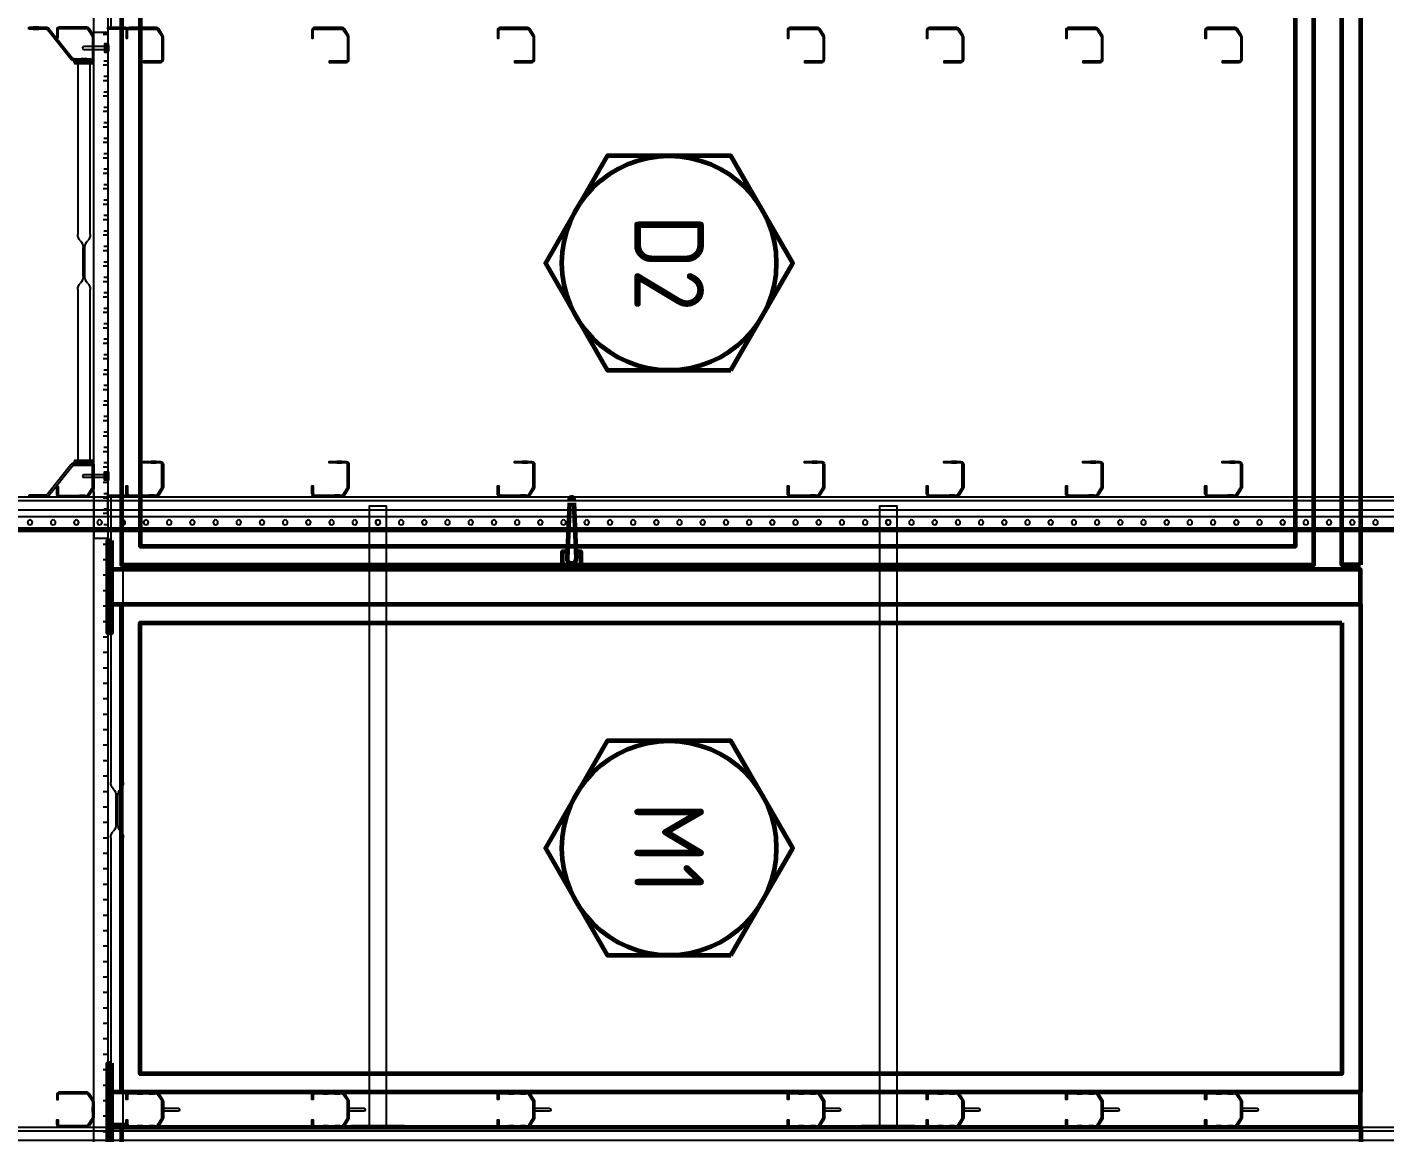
# Model space of a CAD drawing. Header units: millimetres. Extents: x -511490 to -68792, y -77452 to 318982.
# Drawn here: x -508642 to -505716, y 8166 to 10548 of the extents above; entities that cross this region are included whole.
import ezdxf

# ---------------------------------------------------------------- set-up
doc = ezdxf.new("R2010")
doc.units = ezdxf.units.MM
doc.linetypes.add('P05529 MS Rack Elevation$0$HIDDEN', pattern=[0.375, 0.25, -0.125])
doc.linetypes.add('P05529 MS Rack Elevation$1$HIDDEN', pattern=[0.375, 0.25, -0.125])
for name, color, linetype, lineweight in [('Fencing', 62, 'Continuous', 60), ('Multishuttle Phantom', 8, 'Continuous', 25), ('P05529 MS Rack Elevation$0$BRACING', 8, 'Continuous', 25)]:
    doc.layers.add(name, color=color, linetype=linetype, lineweight=lineweight)
doc.layers.add('P05529 MS Rack Elevation$0$Racking', color=8, linetype='Continuous')
doc.layers.add('P05529 MS Rack Plan$0$Racking', color=30, linetype='Continuous')
doc.styles.get("Standard").update_dxf_attribs({"font": 'ISOCP.SHX'})

# ---------------------------------------------------------------- blocks, each defined once
blk = doc.blocks.new('MAINTENANCE_FENCE_ELEV')
at = {"layer": 'Fencing'}
for p, q in [((975, -518.7), (970, -638.5)), ((985, -518.7), (990, -638.5))]:
    blk.add_line(p, q, dxfattribs=at)
for points in [[(10, 652.5), (10, -652.5), (2580, -652.5), (2580, 652.5)], [(2680, -652.5), (2640, -652.5), (2640, 652.5), (2680, 652.5)], [(50, 612.5), (50, -612.5), (2540, -612.5), (2540, 612.5)], [(1323.4, -233.3), (1456.7, -2.3), (1323.4, 228.7), (1056.6, 228.7), (923.3, -2.3), (1056.6, -233.3)], [(-12, -600), (-12, -800), (-20, -800), (-20, -600)], [(2680, -737.5), (2680, -1789), (10, -1789), (10, -737.5)], [(2640, -777.5), (2640, -1749), (50, -1749), (50, -777.5)], [(1323.4, -1493.7), (1456.7, -1262.7), (1323.4, -1031.7), (1056.6, -1031.7), (923.3, -1262.7), (1056.6, -1493.7)], [(-12, -1726.5), (-12, -1926.5), (-20, -1926.5), (-20, -1726.5)], [(2681, -1864), (2680, -2914.3), (9.5, -2914.3), (10.5, -1864)]]:
    blk.add_lwpolyline(points, close=True, dxfattribs=at)
for points in [[(989.4, -624), (1000, -624), (1000, -654), (960, -654), (960, -624), (970.6, -624)], [(-12, -737.5), (2680, -737.5), (2680, -662.5), (-12, -662.5)], [(-12, -1864), (2680, -1864), (2680, -1789), (-12, -1789)]]:
    blk.add_lwpolyline(points, dxfattribs=at)
for centre in [(1190, -2.3), (1190, -1262.7)]:
    blk.add_circle(centre, 231, dxfattribs=at)
for centre, radius, start, end in [((980, -512), 5, 2.388, 177.612), ((980, -639), 10, 177.612, 2.388)]:
    blk.add_arc(centre, radius, start, end, dxfattribs=at)
at = {"layer": 'Fencing', "char_height": 150, "attachment_point": 5, "rotation": 270}
for s, insert in [('D2', (1190, -2.3)), ('M1', (1190, -1262.7))]:
    blk.add_mtext_dynamic_manual_height_columns(s, width=413.257, gutter_width=12.5, heights=[0], dxfattribs=dict(at, insert=insert))
blk = doc.blocks.new('*U59')
for p, q in [((0, 5750), (0, 5800)), ((8.4, 5800), (8.4, 5750)), ((28.65, 5800), (28.65, 5750)), ((43.13, 5800), (43.13, 5750)), ((67.1, 5800), (67.1, 5750)), ((72.1, 5800), (72.1, 5750)), ((74.5, 5800), (74.5, 5750)), ((0, 5700), (0, 5750)), ((8.4, 5750), (8.4, 5700)), ((28.65, 5750), (28.65, 5700)), ((43.13, 5750), (43.13, 5700)), ((67.1, 5750), (67.1, 5700)), ((72.1, 5750), (72.1, 5700)), ((74.5, 5750), (74.5, 5700)), ((0, 5650), (0, 5700)), ((8.4, 5700), (8.4, 5650)), ((28.65, 5700), (28.65, 5650)), ((43.13, 5700), (43.13, 5650)), ((67.1, 5700), (67.1, 5650)), ((72.1, 5700), (72.1, 5650)), ((74.5, 5700), (74.5, 5650)), ((0, 5600), (0, 5650)), ((8.4, 5650), (8.4, 5600)), ((28.65, 5650), (28.65, 5600)), ((43.13, 5650), (43.13, 5600)), ((67.1, 5650), (67.1, 5600)), ((72.1, 5650), (72.1, 5600)), ((74.5, 5650), (74.5, 5600)), ((0, 5550), (0, 5600)), ((8.4, 5600), (8.4, 5550)), ((28.65, 5600), (28.65, 5550)), ((43.13, 5600), (43.13, 5550)), ((67.1, 5600), (67.1, 5550)), ((72.1, 5600), (72.1, 5550)), ((74.5, 5600), (74.5, 5550)), ((0, 5500), (0, 5550)), ((8.4, 5550), (8.4, 5500)), ((28.65, 5550), (28.65, 5500)), ((43.13, 5550), (43.13, 5500)), ((67.1, 5550), (67.1, 5500)), ((72.1, 5550), (72.1, 5500)), ((74.5, 5550), (74.5, 5500)), ((0, 5450), (0, 5500)), ((8.4, 5500), (8.4, 5450)), ((28.65, 5500), (28.65, 5450)), ((43.13, 5500), (43.13, 5450)), ((67.1, 5500), (67.1, 5450)), ((72.1, 5500), (72.1, 5450)), ((74.5, 5500), (74.5, 5450)), ((0, 5400), (0, 5450)), ((8.4, 5450), (8.4, 5400)), ((28.65, 5450), (28.65, 5400)), ((43.13, 5450), (43.13, 5400)), ((67.1, 5450), (67.1, 5400)), ((72.1, 5450), (72.1, 5400)), ((74.5, 5450), (74.5, 5400)), ((0, 5350), (0, 5400)), ((8.4, 5400), (8.4, 5350)), ((28.65, 5400), (28.65, 5350)), ((43.13, 5400), (43.13, 5350)), ((67.1, 5400), (67.1, 5350)), ((72.1, 5400), (72.1, 5350)), ((74.5, 5400), (74.5, 5350)), ((0, 5300), (0, 5350)), ((8.4, 5350), (8.4, 5300)), ((28.65, 5350), (28.65, 5300)), ((43.13, 5350), (43.13, 5300)), ((67.1, 5350), (67.1, 5300)), ((72.1, 5350), (72.1, 5300)), ((74.5, 5350), (74.5, 5300)), ((0, 5250), (0, 5300)), ((8.4, 5300), (8.4, 5250)), ((28.65, 5300), (28.65, 5250)), ((43.13, 5300), (43.13, 5250)), ((67.1, 5300), (67.1, 5250)), ((72.1, 5300), (72.1, 5250)), ((74.5, 5300), (74.5, 5250)), ((0, 5200), (0, 5250)), ((8.4, 5250), (8.4, 5200)), ((28.65, 5250), (28.65, 5200)), ((43.13, 5250), (43.13, 5200)), ((67.1, 5250), (67.1, 5200)), ((72.1, 5250), (72.1, 5200)), ((74.5, 5250), (74.5, 5200)), ((0, 5150), (0, 5200)), ((8.4, 5200), (8.4, 5150)), ((28.65, 5200), (28.65, 5150)), ((43.13, 5200), (43.13, 5150)), ((67.1, 5200), (67.1, 5150)), ((72.1, 5200), (72.1, 5150)), ((74.5, 5200), (74.5, 5150)), ((0, 5100), (0, 5150)), ((8.4, 5150), (8.4, 5100)), ((28.65, 5150), (28.65, 5100)), ((43.13, 5150), (43.13, 5100)), ((67.1, 5150), (67.1, 5100)), ((72.1, 5150), (72.1, 5100)), ((74.5, 5150), (74.5, 5100)), ((0, 5050), (0, 5100)), ((8.4, 5100), (8.4, 5050)), ((28.65, 5100), (28.65, 5050)), ((43.13, 5100), (43.13, 5050)), ((67.1, 5100), (67.1, 5050)), ((72.1, 5100), (72.1, 5050)), ((74.5, 5100), (74.5, 5050)), ((0, 5000), (0, 5050)), ((8.4, 5050), (8.4, 5000)), ((28.65, 5050), (28.65, 5000)), ((43.13, 5050), (43.13, 5000)), ((67.1, 5050), (67.1, 5000)), ((72.1, 5050), (72.1, 5000)), ((74.5, 5050), (74.5, 5000)), ((0, 4950), (0, 5000)), ((8.4, 5000), (8.4, 4950)), ((28.65, 5000), (28.65, 4950)), ((43.13, 5000), (43.13, 4950)), ((67.1, 5000), (67.1, 4950)), ((72.1, 5000), (72.1, 4950)), ((74.5, 5000), (74.5, 4950)), ((0, 4900), (0, 4950)), ((8.4, 4950), (8.4, 4900)), ((28.65, 4950), (28.65, 4900)), ((43.13, 4950), (43.13, 4900)), ((67.1, 4950), (67.1, 4900)), ((72.1, 4950), (72.1, 4900)), ((74.5, 4950), (74.5, 4900)), ((0, 4850), (0, 4900)), ((8.4, 4900), (8.4, 4850)), ((28.65, 4900), (28.65, 4850)), ((43.13, 4900), (43.13, 4850)), ((67.1, 4900), (67.1, 4850)), ((72.1, 4900), (72.1, 4850)), ((74.5, 4900), (74.5, 4850)), ((0, 4800), (0, 4850)), ((8.4, 4850), (8.4, 4800)), ((28.65, 4850), (28.65, 4800)), ((43.13, 4850), (43.13, 4800)), ((67.1, 4850), (67.1, 4800)), ((72.1, 4850), (72.1, 4800)), ((74.5, 4850), (74.5, 4800)), ((0, 4750), (0, 4800)), ((8.4, 4800), (8.4, 4750)), ((28.65, 4800), (28.65, 4750)), ((43.13, 4800), (43.13, 4750)), ((67.1, 4800), (67.1, 4750)), ((72.1, 4800), (72.1, 4750)), ((74.5, 4800), (74.5, 4750)), ((0, 4700), (0, 4750)), ((8.4, 4750), (8.4, 4700)), ((28.65, 4750), (28.65, 4700)), ((43.13, 4750), (43.13, 4700)), ((67.1, 4750), (67.1, 4700)), ((72.1, 4750), (72.1, 4700)), ((74.5, 4750), (74.5, 4700)), ((0, 4650), (0, 4700)), ((8.4, 4700), (8.4, 4650)), ((28.65, 4700), (28.65, 4650)), ((43.13, 4700), (43.13, 4650)), ((67.1, 4700), (67.1, 4650)), ((72.1, 4700), (72.1, 4650)), ((74.5, 4700), (74.5, 4650)), ((0, 4600), (0, 4650)), ((8.4, 4650), (8.4, 4600)), ((28.65, 4650), (28.65, 4600)), ((43.13, 4650), (43.13, 4600)), ((67.1, 4650), (67.1, 4600)), ((72.1, 4650), (72.1, 4600)), ((74.5, 4650), (74.5, 4600)), ((0, 4550), (0, 4600)), ((8.4, 4600), (8.4, 4550)), ((28.65, 4600), (28.65, 4550)), ((43.13, 4600), (43.13, 4550)), ((67.1, 4600), (67.1, 4550)), ((72.1, 4600), (72.1, 4550)), ((74.5, 4600), (74.5, 4550)), ((0, 4500), (0, 4550)), ((8.4, 4550), (8.4, 4500)), ((28.65, 4550), (28.65, 4500)), ((43.13, 4550), (43.13, 4500)), ((67.1, 4550), (67.1, 4500)), ((72.1, 4550), (72.1, 4500)), ((74.5, 4550), (74.5, 4500)), ((0, 4450), (0, 4500)), ((8.4, 4500), (8.4, 4450)), ((28.65, 4500), (28.65, 4450)), ((43.13, 4500), (43.13, 4450)), ((67.1, 4500), (67.1, 4450)), ((72.1, 4500), (72.1, 4450)), ((74.5, 4500), (74.5, 4450)), ((0, 4400), (0, 4450)), ((8.4, 4450), (8.4, 4400)), ((28.65, 4450), (28.65, 4400)), ((43.13, 4450), (43.13, 4400)), ((67.1, 4450), (67.1, 4400)), ((72.1, 4450), (72.1, 4400)), ((74.5, 4450), (74.5, 4400)), ((0, 4350), (0, 4400)), ((8.4, 4400), (8.4, 4350)), ((28.65, 4400), (28.65, 4350)), ((43.13, 4400), (43.13, 4350)), ((67.1, 4400), (67.1, 4350)), ((72.1, 4400), (72.1, 4350)), ((74.5, 4400), (74.5, 4350)), ((0, 4300), (0, 4350)), ((8.4, 4350), (8.4, 4300)), ((28.65, 4350), (28.65, 4300)), ((43.13, 4350), (43.13, 4300)), ((67.1, 4350), (67.1, 4300)), ((72.1, 4350), (72.1, 4300)), ((74.5, 4350), (74.5, 4300)), ((0, 4250), (0, 4300)), ((8.4, 4300), (8.4, 4250)), ((28.65, 4300), (28.65, 4250)), ((43.13, 4300), (43.13, 4250)), ((67.1, 4300), (67.1, 4250)), ((72.1, 4300), (72.1, 4250)), ((74.5, 4300), (74.5, 4250)), ((0, 4200), (0, 4250)), ((8.4, 4250), (8.4, 4200)), ((28.65, 4250), (28.65, 4200)), ((43.13, 4250), (43.13, 4200)), ((67.1, 4250), (67.1, 4200)), ((72.1, 4250), (72.1, 4200)), ((74.5, 4250), (74.5, 4200)), ((0, 4150), (0, 4200)), ((8.4, 4200), (8.4, 4150)), ((28.65, 4200), (28.65, 4150)), ((43.13, 4200), (43.13, 4150)), ((67.1, 4200), (67.1, 4150)), ((72.1, 4200), (72.1, 4150)), ((74.5, 4200), (74.5, 4150)), ((0, 4100), (0, 4150)), ((8.4, 4150), (8.4, 4100)), ((28.65, 4150), (28.65, 4100)), ((43.13, 4150), (43.13, 4100)), ((67.1, 4150), (67.1, 4100)), ((72.1, 4150), (72.1, 4100)), ((74.5, 4150), (74.5, 4100)), ((0, 4050), (0, 4100)), ((8.4, 4100), (8.4, 4050)), ((28.65, 4100), (28.65, 4050)), ((43.13, 4100), (43.13, 4050)), ((67.1, 4100), (67.1, 4050)), ((72.1, 4100), (72.1, 4050)), ((74.5, 4100), (74.5, 4050)), ((0, 4000), (0, 4050)), ((8.4, 4050), (8.4, 4000)), ((28.65, 4050), (28.65, 4000)), ((43.13, 4050), (43.13, 4000)), ((67.1, 4050), (67.1, 4000)), ((72.1, 4050), (72.1, 4000)), ((74.5, 4050), (74.5, 4000)), ((0, 3950), (0, 4000)), ((8.4, 4000), (8.4, 3950)), ((28.65, 4000), (28.65, 3950)), ((43.13, 4000), (43.13, 3950)), ((67.1, 4000), (67.1, 3950)), ((72.1, 4000), (72.1, 3950)), ((74.5, 4000), (74.5, 3950)), ((0, 3900), (0, 3950)), ((8.4, 3950), (8.4, 3900)), ((28.65, 3950), (28.65, 3900)), ((43.13, 3950), (43.13, 3900)), ((67.1, 3950), (67.1, 3900)), ((72.1, 3950), (72.1, 3900)), ((74.5, 3950), (74.5, 3900)), ((0, 3850), (0, 3900)), ((8.4, 3900), (8.4, 3850)), ((28.65, 3900), (28.65, 3850)), ((43.13, 3900), (43.13, 3850)), ((67.1, 3900), (67.1, 3850)), ((72.1, 3900), (72.1, 3850)), ((74.5, 3900), (74.5, 3850)), ((0, 3800), (0, 3850)), ((8.4, 3850), (8.4, 3800)), ((28.65, 3850), (28.65, 3800)), ((43.13, 3850), (43.13, 3800)), ((67.1, 3850), (67.1, 3800)), ((72.1, 3850), (72.1, 3800)), ((74.5, 3850), (74.5, 3800)), ((0, 3750), (0, 3800)), ((8.4, 3800), (8.4, 3750)), ((28.65, 3800), (28.65, 3750)), ((43.13, 3800), (43.13, 3750)), ((67.1, 3800), (67.1, 3750)), ((72.1, 3800), (72.1, 3750)), ((74.5, 3800), (74.5, 3750)), ((0, 3700), (0, 3750)), ((8.4, 3750), (8.4, 3700)), ((28.65, 3750), (28.65, 3700)), ((43.13, 3750), (43.13, 3700)), ((67.1, 3750), (67.1, 3700)), ((72.1, 3750), (72.1, 3700)), ((74.5, 3750), (74.5, 3700)), ((0, 3650), (0, 3700)), ((8.4, 3700), (8.4, 3650)), ((28.65, 3700), (28.65, 3650)), ((43.13, 3700), (43.13, 3650)), ((67.1, 3700), (67.1, 3650)), ((72.1, 3700), (72.1, 3650)), ((74.5, 3700), (74.5, 3650)), ((0, 3600), (0, 3650)), ((8.4, 3650), (8.4, 3600)), ((28.65, 3650), (28.65, 3600)), ((43.13, 3650), (43.13, 3600)), ((67.1, 3650), (67.1, 3600)), ((72.1, 3650), (72.1, 3600)), ((74.5, 3650), (74.5, 3600)), ((0, 3550), (0, 3600)), ((8.4, 3600), (8.4, 3550)), ((28.65, 3600), (28.65, 3550)), ((43.13, 3600), (43.13, 3550)), ((67.1, 3600), (67.1, 3550)), ((72.1, 3600), (72.1, 3550)), ((74.5, 3600), (74.5, 3550)), ((0, 3500), (0, 3550)), ((8.4, 3550), (8.4, 3500)), ((28.65, 3550), (28.65, 3500)), ((43.13, 3550), (43.13, 3500)), ((67.1, 3550), (67.1, 3500)), ((72.1, 3550), (72.1, 3500)), ((74.5, 3550), (74.5, 3500)), ((0, 3450), (0, 3500)), ((8.4, 3500), (8.4, 3450)), ((28.65, 3500), (28.65, 3450)), ((43.13, 3500), (43.13, 3450)), ((67.1, 3500), (67.1, 3450)), ((72.1, 3500), (72.1, 3450)), ((74.5, 3500), (74.5, 3450)), ((0, 3400), (0, 3450)), ((8.4, 3450), (8.4, 3400)), ((28.65, 3450), (28.65, 3400)), ((43.13, 3450), (43.13, 3400)), ((67.1, 3450), (67.1, 3400)), ((72.1, 3450), (72.1, 3400)), ((74.5, 3450), (74.5, 3400)), ((0, 3350), (0, 3400)), ((8.4, 3400), (8.4, 3350)), ((28.65, 3400), (28.65, 3350)), ((43.13, 3400), (43.13, 3350)), ((67.1, 3400), (67.1, 3350)), ((72.1, 3400), (72.1, 3350)), ((74.5, 3400), (74.5, 3350)), ((0, 3300), (0, 3350)), ((8.4, 3350), (8.4, 3300)), ((28.65, 3350), (28.65, 3300)), ((43.13, 3350), (43.13, 3300)), ((67.1, 3350), (67.1, 3300)), ((72.1, 3350), (72.1, 3300)), ((74.5, 3350), (74.5, 3300)), ((0, 3250), (0, 3300)), ((8.4, 3300), (8.4, 3250)), ((28.65, 3300), (28.65, 3250)), ((43.13, 3300), (43.13, 3250)), ((67.1, 3300), (67.1, 3250)), ((72.1, 3300), (72.1, 3250)), ((74.5, 3300), (74.5, 3250)), ((0, 3200), (0, 3250)), ((8.4, 3250), (8.4, 3200)), ((28.65, 3250), (28.65, 3200)), ((43.13, 3250), (43.13, 3200)), ((67.1, 3250), (67.1, 3200)), ((72.1, 3250), (72.1, 3200)), ((74.5, 3250), (74.5, 3200)), ((0, 3150), (0, 3200)), ((8.4, 3200), (8.4, 3150)), ((28.65, 3200), (28.65, 3150)), ((43.13, 3200), (43.13, 3150)), ((67.1, 3200), (67.1, 3150)), ((72.1, 3200), (72.1, 3150)), ((74.5, 3200), (74.5, 3150)), ((0, 3100), (0, 3150)), ((8.4, 3150), (8.4, 3100)), ((28.65, 3150), (28.65, 3100)), ((43.13, 3150), (43.13, 3100)), ((67.1, 3150), (67.1, 3100)), ((72.1, 3150), (72.1, 3100)), ((74.5, 3150), (74.5, 3100)), ((0, 3050), (0, 3100)), ((8.4, 3100), (8.4, 3050)), ((28.65, 3100), (28.65, 3050)), ((43.13, 3100), (43.13, 3050)), ((67.1, 3100), (67.1, 3050)), ((72.1, 3100), (72.1, 3050)), ((74.5, 3100), (74.5, 3050)), ((0, 3000), (0, 3050)), ((8.4, 3050), (8.4, 3000)), ((28.65, 3050), (28.65, 3000)), ((43.13, 3050), (43.13, 3000)), ((67.1, 3050), (67.1, 3000)), ((72.1, 3050), (72.1, 3000)), ((74.5, 3050), (74.5, 3000)), ((0, 2950), (0, 3000)), ((8.4, 3000), (8.4, 2950)), ((28.65, 3000), (28.65, 2950)), ((43.13, 3000), (43.13, 2950)), ((67.1, 3000), (67.1, 2950)), ((72.1, 3000), (72.1, 2950)), ((74.5, 3000), (74.5, 2950)), ((0, 2900), (0, 2950)), ((8.4, 2950), (8.4, 2900)), ((28.65, 2950), (28.65, 2900)), ((43.13, 2950), (43.13, 2900)), ((67.1, 2950), (67.1, 2900)), ((72.1, 2950), (72.1, 2900)), ((74.5, 2950), (74.5, 2900)), ((0, 2850), (0, 2900)), ((8.4, 2900), (8.4, 2850)), ((28.65, 2900), (28.65, 2850)), ((43.13, 2900), (43.13, 2850)), ((67.1, 2900), (67.1, 2850)), ((72.1, 2900), (72.1, 2850)), ((74.5, 2900), (74.5, 2850)), ((0, 2800), (0, 2850)), ((8.4, 2850), (8.4, 2800)), ((28.65, 2850), (28.65, 2800)), ((43.13, 2850), (43.13, 2800)), ((67.1, 2850), (67.1, 2800)), ((72.1, 2850), (72.1, 2800)), ((74.5, 2850), (74.5, 2800))]:
    blk.add_line(p, q)
for points in [[(2.4, 5757), (0, 5757), (0, 5768), (2.4, 5768)], [(2.4, 5732), (0, 5732), (0, 5743), (2.4, 5743)], [(2.4, 5707), (0, 5707), (0, 5718), (2.4, 5718)], [(2.4, 5682), (0, 5682), (0, 5693), (2.4, 5693)], [(2.4, 5657), (0, 5657), (0, 5668), (2.4, 5668)], [(2.4, 5632), (0, 5632), (0, 5643), (2.4, 5643)], [(2.4, 5607), (0, 5607), (0, 5618), (2.4, 5618)], [(2.4, 5582), (0, 5582), (0, 5593), (2.4, 5593)], [(2.4, 5557), (0, 5557), (0, 5568), (2.4, 5568)], [(2.4, 5532), (0, 5532), (0, 5543), (2.4, 5543)], [(2.4, 5507), (0, 5507), (0, 5518), (2.4, 5518)], [(2.4, 5482), (0, 5482), (0, 5493), (2.4, 5493)], [(2.4, 5457), (0, 5457), (0, 5468), (2.4, 5468)], [(2.4, 5432), (0, 5432), (0, 5443), (2.4, 5443)], [(2.4, 5407), (0, 5407), (0, 5418), (2.4, 5418)], [(2.4, 5382), (0, 5382), (0, 5393), (2.4, 5393)], [(2.4, 5357), (0, 5357), (0, 5368), (2.4, 5368)], [(2.4, 5332), (0, 5332), (0, 5343), (2.4, 5343)], [(2.4, 5307), (0, 5307), (0, 5318), (2.4, 5318)], [(2.4, 5282), (0, 5282), (0, 5293), (2.4, 5293)], [(2.4, 5257), (0, 5257), (0, 5268), (2.4, 5268)], [(2.4, 5232), (0, 5232), (0, 5243), (2.4, 5243)], [(2.4, 5207), (0, 5207), (0, 5218), (2.4, 5218)], [(2.4, 5182), (0, 5182), (0, 5193), (2.4, 5193)], [(2.4, 5157), (0, 5157), (0, 5168), (2.4, 5168)], [(2.4, 5132), (0, 5132), (0, 5143), (2.4, 5143)], [(2.4, 5107), (0, 5107), (0, 5118), (2.4, 5118)], [(2.4, 5082), (0, 5082), (0, 5093), (2.4, 5093)], [(2.4, 5057), (0, 5057), (0, 5068), (2.4, 5068)], [(2.4, 5032), (0, 5032), (0, 5043), (2.4, 5043)], [(2.4, 5007), (0, 5007), (0, 5018), (2.4, 5018)], [(2.4, 4982), (0, 4982), (0, 4993), (2.4, 4993)], [(2.4, 4957), (0, 4957), (0, 4968), (2.4, 4968)], [(2.4, 4932), (0, 4932), (0, 4943), (2.4, 4943)], [(2.4, 4907), (0, 4907), (0, 4918), (2.4, 4918)], [(2.4, 4882), (0, 4882), (0, 4893), (2.4, 4893)], [(2.4, 4857), (0, 4857), (0, 4868), (2.4, 4868)], [(2.4, 4832), (0, 4832), (0, 4843), (2.4, 4843)], [(2.4, 4807), (0, 4807), (0, 4818), (2.4, 4818)], [(2.4, 4782), (0, 4782), (0, 4793), (2.4, 4793)], [(2.4, 4757), (0, 4757), (0, 4768), (2.4, 4768)], [(2.4, 4732), (0, 4732), (0, 4743), (2.4, 4743)], [(2.4, 4707), (0, 4707), (0, 4718), (2.4, 4718)], [(2.4, 4682), (0, 4682), (0, 4693), (2.4, 4693)], [(2.4, 4657), (0, 4657), (0, 4668), (2.4, 4668)], [(2.4, 4632), (0, 4632), (0, 4643), (2.4, 4643)], [(2.4, 4607), (0, 4607), (0, 4618), (2.4, 4618)], [(2.4, 4582), (0, 4582), (0, 4593), (2.4, 4593)], [(2.4, 4557), (0, 4557), (0, 4568), (2.4, 4568)], [(2.4, 4532), (0, 4532), (0, 4543), (2.4, 4543)], [(2.4, 4507), (0, 4507), (0, 4518), (2.4, 4518)], [(2.4, 4482), (0, 4482), (0, 4493), (2.4, 4493)], [(2.4, 4457), (0, 4457), (0, 4468), (2.4, 4468)], [(2.4, 4432), (0, 4432), (0, 4443), (2.4, 4443)], [(2.4, 4407), (0, 4407), (0, 4418), (2.4, 4418)], [(2.4, 4382), (0, 4382), (0, 4393), (2.4, 4393)], [(2.4, 4357), (0, 4357), (0, 4368), (2.4, 4368)], [(2.4, 4332), (0, 4332), (0, 4343), (2.4, 4343)], [(2.4, 4307), (0, 4307), (0, 4318), (2.4, 4318)], [(2.4, 4282), (0, 4282), (0, 4293), (2.4, 4293)], [(2.4, 4257), (0, 4257), (0, 4268), (2.4, 4268)], [(2.4, 4232), (0, 4232), (0, 4243), (2.4, 4243)], [(2.4, 4207), (0, 4207), (0, 4218), (2.4, 4218)], [(2.4, 4182), (0, 4182), (0, 4193), (2.4, 4193)], [(2.4, 4157), (0, 4157), (0, 4168), (2.4, 4168)], [(2.4, 4132), (0, 4132), (0, 4143), (2.4, 4143)], [(2.4, 4107), (0, 4107), (0, 4118), (2.4, 4118)], [(2.4, 4082), (0, 4082), (0, 4093), (2.4, 4093)], [(2.4, 4057), (0, 4057), (0, 4068), (2.4, 4068)], [(2.4, 4032), (0, 4032), (0, 4043), (2.4, 4043)], [(2.4, 4007), (0, 4007), (0, 4018), (2.4, 4018)], [(2.4, 3982), (0, 3982), (0, 3993), (2.4, 3993)], [(2.4, 3957), (0, 3957), (0, 3968), (2.4, 3968)], [(2.4, 3932), (0, 3932), (0, 3943), (2.4, 3943)], [(2.4, 3907), (0, 3907), (0, 3918), (2.4, 3918)], [(2.4, 3882), (0, 3882), (0, 3893), (2.4, 3893)], [(2.4, 3857), (0, 3857), (0, 3868), (2.4, 3868)], [(2.4, 3832), (0, 3832), (0, 3843), (2.4, 3843)], [(2.4, 3807), (0, 3807), (0, 3818), (2.4, 3818)], [(2.4, 3782), (0, 3782), (0, 3793), (2.4, 3793)], [(2.4, 3757), (0, 3757), (0, 3768), (2.4, 3768)], [(2.4, 3732), (0, 3732), (0, 3743), (2.4, 3743)], [(2.4, 3707), (0, 3707), (0, 3718), (2.4, 3718)], [(2.4, 3682), (0, 3682), (0, 3693), (2.4, 3693)], [(2.4, 3657), (0, 3657), (0, 3668), (2.4, 3668)], [(2.4, 3632), (0, 3632), (0, 3643), (2.4, 3643)], [(2.4, 3607), (0, 3607), (0, 3618), (2.4, 3618)], [(2.4, 3582), (0, 3582), (0, 3593), (2.4, 3593)], [(2.4, 3557), (0, 3557), (0, 3568), (2.4, 3568)], [(2.4, 3532), (0, 3532), (0, 3543), (2.4, 3543)], [(2.4, 3507), (0, 3507), (0, 3518), (2.4, 3518)], [(2.4, 3482), (0, 3482), (0, 3493), (2.4, 3493)], [(2.4, 3457), (0, 3457), (0, 3468), (2.4, 3468)], [(2.4, 3432), (0, 3432), (0, 3443), (2.4, 3443)], [(2.4, 3407), (0, 3407), (0, 3418), (2.4, 3418)], [(2.4, 3382), (0, 3382), (0, 3393), (2.4, 3393)], [(2.4, 3357), (0, 3357), (0, 3368), (2.4, 3368)], [(2.4, 3332), (0, 3332), (0, 3343), (2.4, 3343)], [(2.4, 3307), (0, 3307), (0, 3318), (2.4, 3318)], [(2.4, 3282), (0, 3282), (0, 3293), (2.4, 3293)], [(2.4, 3257), (0, 3257), (0, 3268), (2.4, 3268)], [(2.4, 3232), (0, 3232), (0, 3243), (2.4, 3243)], [(2.4, 3207), (0, 3207), (0, 3218), (2.4, 3218)], [(2.4, 3182), (0, 3182), (0, 3193), (2.4, 3193)], [(2.4, 3157), (0, 3157), (0, 3168), (2.4, 3168)], [(2.4, 3132), (0, 3132), (0, 3143), (2.4, 3143)], [(2.4, 3107), (0, 3107), (0, 3118), (2.4, 3118)], [(2.4, 3082), (0, 3082), (0, 3093), (2.4, 3093)], [(2.4, 3057), (0, 3057), (0, 3068), (2.4, 3068)], [(2.4, 3032), (0, 3032), (0, 3043), (2.4, 3043)], [(2.4, 3007), (0, 3007), (0, 3018), (2.4, 3018)], [(2.4, 2982), (0, 2982), (0, 2993), (2.4, 2993)], [(2.4, 2957), (0, 2957), (0, 2968), (2.4, 2968)], [(2.4, 2932), (0, 2932), (0, 2943), (2.4, 2943)], [(2.4, 2907), (0, 2907), (0, 2918), (2.4, 2918)], [(2.4, 2882), (0, 2882), (0, 2893), (2.4, 2893)], [(2.4, 2857), (0, 2857), (0, 2868), (2.4, 2868)]]:
    blk.add_lwpolyline(points)
for centre, start, end in [((55, 5750), 0, 180), ((55, 5750), 180, 0), ((55, 5700), 0, 180), ((55, 5700), 180, 0), ((55, 5650), 0, 180), ((55, 5650), 180, 0), ((55, 5600), 0, 180), ((55, 5600), 180, 0), ((55, 5550), 0, 180), ((55, 5550), 180, 0), ((55, 5500), 0, 180), ((55, 5500), 180, 0), ((55, 5450), 0, 180), ((55, 5450), 180, 0), ((55, 5400), 0, 180), ((55, 5400), 180, 0), ((55, 5350), 0, 180), ((55, 5350), 180, 0), ((55, 5300), 0, 180), ((55, 5300), 180, 0), ((55, 5250), 0, 180), ((55, 5250), 180, 0), ((55, 5200), 0, 180), ((55, 5200), 180, 0), ((55, 5150), 0, 180), ((55, 5150), 180, 0), ((55, 5100), 0, 180), ((55, 5100), 180, 0), ((55, 5050), 0, 180), ((55, 5050), 180, 0), ((55, 5000), 0, 180), ((55, 5000), 180, 0), ((55, 4950), 0, 180), ((55, 4950), 180, 0), ((55, 4900), 0, 180), ((55, 4900), 180, 0), ((55, 4850), 0, 180), ((55, 4850), 180, 0), ((55, 4800), 0, 180), ((55, 4800), 180, 0), ((55, 4750), 0, 180), ((55, 4750), 180, 0), ((55, 4700), 0, 180), ((55, 4700), 180, 0), ((55, 4650), 0, 180), ((55, 4650), 180, 0), ((55, 4600), 0, 180), ((55, 4600), 180, 0), ((55, 4550), 0, 180), ((55, 4550), 180, 0), ((55, 4500), 0, 180), ((55, 4500), 180, 0), ((55, 4450), 0, 180), ((55, 4450), 180, 0), ((55, 4400), 0, 180), ((55, 4400), 180, 0), ((55, 4350), 0, 180), ((55, 4350), 180, 0), ((55, 4300), 0, 180), ((55, 4300), 180, 0), ((55, 4250), 0, 180), ((55, 4250), 180, 0), ((55, 4200), 0, 180), ((55, 4200), 180, 0), ((55, 4150), 0, 180), ((55, 4150), 180, 0), ((55, 4100), 0, 180), ((55, 4100), 180, 0), ((55, 4050), 0, 180), ((55, 4050), 180, 0), ((55, 4000), 0, 180), ((55, 4000), 180, 0), ((55, 3950), 0, 180), ((55, 3950), 180, 0), ((55, 3900), 0, 180), ((55, 3900), 180, 0), ((55, 3850), 0, 180), ((55, 3850), 180, 0), ((55, 3800), 0, 180), ((55, 3800), 180, 0), ((55, 3750), 0, 180), ((55, 3750), 180, 0), ((55, 3700), 0, 180), ((55, 3700), 180, 0), ((55, 3650), 0, 180), ((55, 3650), 180, 0), ((55, 3600), 0, 180), ((55, 3600), 180, 0), ((55, 3550), 0, 180), ((55, 3550), 180, 0), ((55, 3500), 0, 180), ((55, 3500), 180, 0), ((55, 3450), 0, 180), ((55, 3450), 180, 0), ((55, 3400), 0, 180), ((55, 3400), 180, 0), ((55, 3350), 0, 180), ((55, 3350), 180, 0), ((55, 3300), 0, 180), ((55, 3300), 180, 0), ((55, 3250), 0, 180), ((55, 3250), 180, 0), ((55, 3200), 0, 180), ((55, 3200), 180, 0), ((55, 3150), 0, 180), ((55, 3150), 180, 0), ((55, 3100), 0, 180), ((55, 3100), 180, 0), ((55, 3050), 0, 180), ((55, 3050), 180, 0), ((55, 3000), 0, 180), ((55, 3000), 180, 0), ((55, 2950), 0, 180), ((55, 2950), 180, 0), ((55, 2900), 0, 180), ((55, 2900), 180, 0), ((55, 2850), 0, 180), ((55, 2850), 180, 0)]:
    blk.add_arc(centre, 5.2, start, end)
blk = doc.blocks.new('*U54')
for points in [[(0, 95), (3, 95), (3, -20), (0, -20)], [(0, 80.5), (3, 80.5), (3, 69.5), (0, 69.5)], [(0, -5.5), (3, -5.5), (3, 5.5), (0, 5.5)]]:
    blk.add_lwpolyline(points, close=True)
blk.add_lwpolyline([(3, 56.25), (1338, 56.25), (1338, 18.75), (3, 18.75)])
blk.add_circle((1303, 37.5), 5.5)
blk = doc.blocks.new('P05529 MS Rack Elevation$0$Frame Standoff')
blk.add_blockref('*U59', (-1358, 0))
at = {"extrusion": (0, 0, -1), "zscale": -1}
for p in [(0, 4662.5), (0, 3562.5)]:
    blk.add_blockref('*U54', p, dxfattribs=at)
blk = doc.blocks.new('*U30')
for points in [[(8665, 19, 0.414214), (8659, 25), (8610.1, 25, 0.142766), (8606.9, 24.1), (8592.8, 15.1, 0.256291), (8590, 10), (8590, -49, 0.414214), (8596, -55), (8612.6, -55), (8612.6, -52), (8596, -52, -0.414214), (8593, -49), (8593, 10, -0.256291), (8594.4, 12.5), (8608.5, 21.5, -0.142766), (8610.1, 22), (8659, 22, -0.414214), (8662, 19), (8662, -18), (8665, -18)], [(9525, 19, -0.414214), (9531, 25), (9579.9, 25, -0.142766), (9583.1, 24.1), (9597.2, 15.1, -0.256291), (9600, 10), (9600, -49, -0.414214), (9594, -55), (9577.4, -55), (9577.4, -52), (9594, -52, 0.414214), (9597, -49), (9597, 10, 0.256291), (9595.6, 12.5), (9581.5, 21.5, 0.142766), (9579.9, 22), (9531, 22, 0.414214), (9528, 19), (9528, -18), (9525, -18)], [(10890, -52), (10899.4, -52), (10899.4, -55), (10890, -55, -0.414214), (10884, -49), (10884, 10, -0.256291), (10886.8, 15.1), (10900.9, 24.1, -0.142766), (10904.1, 25), (10938.9, 25, -0.142766), (10942.1, 24.1), (10956.2, 15.1, -0.256291), (10959, 10), (10959, -49, -0.414214), (10953, -55), (10943.6, -55), (10943.6, -52), (10953, -52, 0.414214), (10956, -49), (10956, 10, 0.256291), (10954.6, 12.5), (10940.5, 21.5, 0.142766), (10938.9, 22), (10904.1, 22, 0.142766), (10902.5, 21.5), (10888.4, 12.5, 0.256291), (10887, 10), (10887, -49, 0.414214)]]:
    blk.add_lwpolyline(points, format="xyb", close=True)
for points in [[(8590, 5.5), (8593, 5.5), (8593, -5.5), (8590, -5.5)], [(8662, 9.5), (8665, 9.5), (8665, -1.5), (8662, -1.5)], [(9528, 9.5), (9525, 9.5), (9525, -1.5), (9528, -1.5)], [(9600, 5.5), (9597, 5.5), (9597, -5.5), (9600, -5.5)], [(10887, 5.5), (10884, 5.5), (10884, -5.5), (10887, -5.5)], [(10927, 25), (10916, 25), (10916, 22), (10927, 22)], [(10959, 5.5), (10956, 5.5), (10956, -5.5), (10959, -5.5)], [(10887, -19.5), (10884, -19.5), (10884, -30.5), (10887, -30.5)], [(10959, -19.5), (10956, -19.5), (10956, -30.5), (10959, -30.5)]]:
    blk.add_lwpolyline(points, close=True)
blk = doc.blocks.new('*U52')
for p, q in [((610, 2), (673, 2)), ((610, -2), (673, -2))]:
    blk.add_line(p, q)
for points in [[(0, 20), (-4, 20), (-4, -20), (0, -20)], [(636, 2), (647, 2), (647, -2), (636, -2)], [(1287, 20), (1283, 20), (1283, -20), (1287, -20)]]:
    blk.add_lwpolyline(points, close=True)
for points in [[(582, -13.5), (0, -13.5), (0, 13.5), (582, 13.5)], [(701, 13.5), (1283, 13.5), (1283, -13.5), (701, -13.5)]]:
    blk.add_lwpolyline(points)
for centre, start, end in [((582, -6.5), 45.5409, 90), ((610, 22), 225.5409, 270), ((673, 22), 270, 314.4591), ((701, -6.5), 90, 134.4591), ((582, 6.5), 270, 314.4591), ((610, -22), 90, 134.4591), ((673, -22), 45.5409, 90), ((701, 6.5), 225.5409, 270)]:
    blk.add_arc(centre, 20, start, end)
blk = doc.blocks.new('*U51')
for p, q in [((643.5, 2), (706.5, 2)), ((643.5, -2), (706.5, -2))]:
    blk.add_line(p, q)
for points in [[(0, 20), (-4, 20), (-4, -20), (0, -20)], [(669.5, 2), (680.5, 2), (680.5, -2), (669.5, -2)], [(1354, 20), (1350, 20), (1350, -20), (1354, -20)]]:
    blk.add_lwpolyline(points, close=True)
for points in [[(615.5, -13.5), (0, -13.5), (0, 13.5), (615.5, 13.5)], [(734.5, 13.5), (1350, 13.5), (1350, -13.5), (734.5, -13.5)]]:
    blk.add_lwpolyline(points)
for centre, start, end in [((615.5, -6.5), 45.5409, 90), ((643.5, 22), 225.5409, 270), ((706.5, 22), 270, 314.4591), ((734.5, -6.5), 90, 134.4591), ((615.5, 6.5), 270, 314.4591), ((643.5, -22), 90, 134.4591), ((706.5, -22), 45.5409, 90), ((734.5, 6.5), 225.5409, 270)]:
    blk.add_arc(centre, 20, start, end)
blk = doc.blocks.new('*U50')
for p, q in [((395.5, 2), (458.5, 2)), ((395.5, -2), (458.5, -2))]:
    blk.add_line(p, q)
for points in [[(0, 20), (-4, 20), (-4, -20), (0, -20)], [(421.5, 2), (432.5, 2), (432.5, -2), (421.5, -2)], [(858, 20), (854, 20), (854, -20), (858, -20)]]:
    blk.add_lwpolyline(points, close=True)
for points in [[(367.5, -13.5), (0, -13.5), (0, 13.5), (367.5, 13.5)], [(486.5, 13.5), (854, 13.5), (854, -13.5), (486.5, -13.5)]]:
    blk.add_lwpolyline(points)
for centre, start, end in [((367.5, -6.5), 45.5409, 90), ((395.5, 22), 225.5409, 270), ((458.5, 22), 270, 314.4591), ((486.5, -6.5), 90, 134.4591), ((367.5, 6.5), 270, 314.4591), ((395.5, -22), 90, 134.4591), ((458.5, -22), 45.5409, 90), ((486.5, 6.5), 225.5409, 270)]:
    blk.add_arc(centre, 20, start, end)
blk = doc.blocks.new('P05529 MS Rack Elevation$0$Rail Front')
blk.add_lwpolyline([(75, 19, 0.414214), (69, 25), (20.1, 25, 0.142766), (16.9, 24.1), (2.8, 15.1, 0.256291), (0, 10), (0, -49, 0.414214), (6, -55), (22.6, -55), (22.6, -52), (6, -52, -0.414214), (3, -49), (3, 10, -0.256291), (4.4, 12.5), (18.5, 21.5, -0.142766), (20.1, 22), (69, 22, -0.414214), (72, 19), (72, -18), (75, -18)], format="xyb", close=True)
for points in [[(0, 5.5), (3, 5.5), (3, -5.5), (0, -5.5)], [(72, 9.5), (75, 9.5), (75, -1.5), (72, -1.5)]]:
    blk.add_lwpolyline(points, close=True)
blk = doc.blocks.new('P05529 MS Rack Elevation$0$PLAN BRACE END')
at = {"layer": 'P05529 MS Rack Elevation$0$BRACING', "extrusion": (0, 0, -1), "zscale": -1}
for name, p in [('*U52', (-7305, -75)), ('*U51', (-9667, -75)), ('*U52', (-10958, -75)), ('*U50', (-8238, -146))]:
    blk.add_blockref(name, p, dxfattribs=at)
at = {"layer": 'P05529 MS Rack Elevation$0$Racking'}
blk.add_blockref('P05529 MS Rack Elevation$0$Rail Front', (7305, -150), dxfattribs=at)
at = {"layer": 'P05529 MS Rack Elevation$0$Racking', "xscale": -1}
blk.add_blockref('P05529 MS Rack Elevation$0$Rail Front', (8317, -150), dxfattribs=at)
blk = doc.blocks.new('P05529 MS Rack Elevation$0$Tek screw #14-10 x 50')
for p, q in [((-5.8, 1.9), (-7.1, 1.1)), ((-7.1, 0), (-7.1, 1.1)), ((-7.1, 1.1), (7.1, 1.1)), ((-7.1, 0), (7.1, 0)), ((-5.8, 5.6), (-5.8, 1.9)), ((-4.3, 6), (4.3, 6)), ((-2.9, 5.6), (-2.9, 1.9)), ((2.9, 5.6), (2.9, 1.9)), ((5.8, 5.6), (5.8, 1.9)), ((7.1, 1.1), (5.8, 1.9)), ((7.1, 0), (7.1, 1.1)), ((0, -50), (-3.2, -48.1)), ((0, -50), (3.2, -48.1))]:
    blk.add_line(p, q)
for points in [[(-3.2, -48.1), (-3.2, 0)], [(3.2, 0), (3.2, -48.1)]]:
    blk.add_lwpolyline(points)
for centre, radius, start, end in [((-4.3, 3.4), 2.56, 55.6158, 124.3842), ((-4.3, -0.2), 2.56, 55.6158, 124.3842), ((0, -3.6), 9.55, 72.412, 107.588), ((0, -7.2), 9.55, 72.412, 107.588), ((4.3, 3.4), 2.56, 55.6158, 124.3842), ((4.3, -0.2), 2.56, 55.6158, 124.3842)]:
    blk.add_arc(centre, radius, start, end)
blk = doc.blocks.new('P05529 MS Rack Elevation$0$saddle clip side')
at = {"linetype": 'P05529 MS Rack Elevation$0$HIDDEN', "ltscale": 0.5}
blk.add_line((1715, 28291.1), (1733, 28291.1), dxfattribs=at)
blk.add_line((1715, 28285.1), (1733, 28285.1))
blk.add_lwpolyline([(1715, 28293.1), (1733, 28293.1), (1733, 28283.9), (1715, 28283.9)], close=True)
blk = doc.blocks.new('P05529 MS Rack Elevation$0$Backstops')
at = {"layer": 'P05529 MS Rack Elevation$0$Racking'}
blk.add_lwpolyline([(0, -10955.85), (31.85, -10955.85, -1), (31.85, -10962.15), (0, -10962.15)], format="xyb", dxfattribs=at)
blk = doc.blocks.new('P05529 MS Rack Elevation$0$Rail Brace Bracket')
at = {"layer": 'P05529 MS Rack Elevation$0$BRACING'}
for p, q in [((-512883.5, 13451.3), (-512933.9, 13387.8)), ((-512930.8, 13385.3), (-512880.4, 13448.8)), ((-512840.1, 13454.3), (-512877.2, 13454.3)), ((-512877.2, 13450.3), (-512840.1, 13450.3)), ((-512840.1, 13450.3), (-512840.1, 13454.3)), ((-512937, 13386.3), (-512974.1, 13386.3)), ((-512974.1, 13386.3), (-512974.1, 13382.3)), ((-512974.1, 13382.3), (-512937, 13382.3))]:
    blk.add_line(p, q, dxfattribs=at)
for points in [[(-512861.1, 13450.3), (-512861.1, 13454.3), (-512849.1, 13454.3), (-512849.1, 13450.3)], [(-512965.1, 13382.3), (-512965.1, 13386.3), (-512953.1, 13386.3), (-512953.1, 13382.3)]]:
    blk.add_lwpolyline(points, close=True, dxfattribs=at)
for centre, radius, start, end in [((-512877.2, 13446.3), 8, 90, 141.5463), ((-512877.2, 13446.3), 4, 90, 141.5463), ((-512937, 13390.3), 4, 270, 321.5463), ((-512937, 13390.3), 8, 270, 321.5463)]:
    blk.add_arc(centre, radius, start, end, dxfattribs=at)
blk = doc.blocks.new('P06197 MS Rack Elevations$0$GRATING PANEL MAINT SIDE')
for p, q in [((-30, 9657.45), (-20, 9657.45)), ((-30, 9624.15), (-20, 9624.15)), ((-30, 9590.85), (-20, 9590.85)), ((-30, 9557.55), (-20, 9557.55)), ((-30, 9524.25), (-20, 9524.25)), ((-30, 9490.95), (-20, 9490.95)), ((-30, 9457.65), (-20, 9457.65)), ((-30, 9424.35), (-20, 9424.35)), ((-30, 9391.05), (-20, 9391.05)), ((-30, 9357.75), (-20, 9357.75)), ((-30, 9324.45), (-20, 9324.45)), ((-30, 9291.15), (-20, 9291.15)), ((-30, 9257.85), (-20, 9257.85)), ((-30, 9224.55), (-20, 9224.55)), ((-30, 9191.25), (-20, 9191.25)), ((-30, 9157.95), (-20, 9157.95)), ((-30, 9124.65), (-20, 9124.65)), ((-30, 9091.35), (-20, 9091.35)), ((-30, 9058.05), (-20, 9058.05)), ((-30, 9024.75), (-20, 9024.75)), ((-30, 8991.45), (-20, 8991.45)), ((-30, 8958.15), (-20, 8958.15)), ((-30, 8924.85), (-20, 8924.85)), ((-30, 8891.55), (-20, 8891.55)), ((-30, 8858.25), (-20, 8858.25)), ((-30, 8824.95), (-20, 8824.95)), ((-30, 8791.65), (-20, 8791.65)), ((-30, 8758.35), (-20, 8758.35)), ((-30, 8725.05), (-20, 8725.05)), ((-30, 8691.75), (-20, 8691.75)), ((-30, 8658.45), (-20, 8658.45)), ((-30, 8625.15), (-20, 8625.15)), ((-30, 8591.85), (-20, 8591.85)), ((-30, 8558.55), (-20, 8558.55)), ((-30, 8525.25), (-20, 8525.25)), ((-30, 8491.95), (-20, 8491.95)), ((-30, 8458.65), (-20, 8458.65)), ((-30, 8425.35), (-20, 8425.35)), ((-30, 8392.05), (-20, 8392.05)), ((-30, 8358.75), (-20, 8358.75)), ((-30, 8325.45), (-20, 8325.45)), ((-30, 8292.15), (-20, 8292.15)), ((-30, 8258.85), (-20, 8258.85)), ((-30, 8225.55), (-20, 8225.55)), ((-30, 8192.25), (-20, 8192.25)), ((-30, 8158.95), (-20, 8158.95)), ((-30, 8125.65), (-20, 8125.65)), ((-30, 8092.35), (-20, 8092.35)), ((-30, 8059.05), (-20, 8059.05)), ((-30, 8025.75), (-20, 8025.75)), ((-30, 7992.45), (-20, 7992.45)), ((-30, 7959.15), (-20, 7959.15)), ((-30, 7925.85), (-20, 7925.85)), ((-30, 7892.55), (-20, 7892.55)), ((-30, 7859.25), (-20, 7859.25)), ((-30, 7825.95), (-20, 7825.95)), ((-30, 7792.65), (-20, 7792.65)), ((-30, 7759.35), (-20, 7759.35)), ((-30, 7726.05), (-20, 7726.05)), ((-30, 7692.75), (-20, 7692.75)), ((-30, 7659.45), (-20, 7659.45)), ((-30, 7626.15), (-20, 7626.15)), ((-30, 7592.85), (-20, 7592.85)), ((-30, 7559.55), (-20, 7559.55)), ((-30, 7526.25), (-20, 7526.25)), ((-30, 7492.95), (-20, 7492.95)), ((-30, 7459.65), (-20, 7459.65)), ((-30, 7426.35), (-20, 7426.35)), ((-30, 7393.05), (-20, 7393.05)), ((-30, 7359.75), (-20, 7359.75)), ((-30, 7326.45), (-20, 7326.45)), ((-30, 7293.15), (-20, 7293.15))]:
    blk.add_line(p, q)
blk.add_lwpolyline([(0, 0), (0, 18334), (-30, 18334), (-30, 0)], close=True)
blk = doc.blocks.new('P06197 MS Rack Elevations$0$CB SECT')
for p, q in [((0, 10), (0, -49)), ((16.9, 24.1), (2.8, 15.1)), ((3, 10), (3, -49)), ((18.5, 21.5), (4.4, 12.5)), ((20.1, 25), (54.9, 25)), ((20.1, 22), (54.9, 22)), ((56.5, 21.5), (70.6, 12.5)), ((58.1, 24.1), (72.2, 15.1)), ((72, 10), (72, -49)), ((75, 10), (75, -49))]:
    blk.add_line(p, q)
for points in [[(0, 5.5), (3, 5.5), (3, -5.5), (0, -5.5)], [(32, 25), (43, 25), (43, 22), (32, 22)], [(72, 5.5), (75, 5.5), (75, -5.5), (72, -5.5)], [(0, -19.5), (3, -19.5), (3, -30.5), (0, -30.5)], [(72, -19.5), (75, -19.5), (75, -30.5), (72, -30.5)]]:
    blk.add_lwpolyline(points, close=True)
for points in [[(6, -55), (15.4, -55), (15.4, -52), (6, -52)], [(69, -55), (59.6, -55), (59.6, -52), (69, -52)]]:
    blk.add_lwpolyline(points)
for centre, radius, start, end in [((6, 10), 6, 122.5, 180), ((6, 10), 3, 122.5, 180), ((20.1, 19), 6, 90, 122.5), ((20.1, 19), 3, 90, 122.5), ((54.9, 19), 6, 57.5, 90), ((54.9, 19), 3, 57.5, 90), ((69, 10), 3, 0, 57.5), ((69, 10), 6, 0, 57.5), ((6, -49), 6, 180, 270), ((6, -49), 3, 180, 270), ((69, -49), 3, 270, 0), ((69, -49), 6, 270, 0)]:
    blk.add_arc(centre, radius, start, end)
blk = doc.blocks.new('*U131')
for p, q in [((-71.1, 30), (-71.1, 22)), ((-48, 30), (0, 30)), ((-37.8, 30), (-37.8, 22)), ((-37.8, 30), (-37.8, 22)), ((-4.5, 30), (-4.5, 22)), ((-4.5, 30), (-4.5, 22)), ((28.8, 30), (28.8, 22)), ((28.8, 30), (28.8, 22)), ((62.1, 30), (62.1, 22)), ((95.4, 30), (95.4, 22)), ((128.7, 30), (128.7, 22)), ((162, 30), (162, 22)), ((195.3, 30), (195.3, 22)), ((228.6, 30), (228.6, 22)), ((261.9, 30), (261.9, 22)), ((295.2, 30), (295.2, 22)), ((328.5, 30), (328.5, 22)), ((361.8, 30), (361.8, 22)), ((395.1, 30), (395.1, 22)), ((428.4, 30), (428.4, 22)), ((461.7, 30), (461.7, 22)), ((495, 30), (495, 22)), ((528.3, 30), (528.3, 22)), ((561.6, 30), (561.6, 22)), ((594.9, 30), (594.9, 22)), ((628.2, 30), (628.2, 22)), ((661.5, 30), (661.5, 22)), ((694.8, 30), (694.8, 22)), ((728.1, 30), (728.1, 22)), ((761.4, 30), (761.4, 22)), ((794.7, 30), (794.7, 22)), ((828, 30), (828, 22)), ((861.3, 30), (861.3, 22)), ((894.6, 30), (894.6, 22)), ((927.9, 30), (927.9, 22)), ((961.2, 30), (961.2, 22)), ((961.2, 30), (961.2, 22)), ((990, 0), (990, 30)), ((0, 0), (-101, 0)), ((0, 0), (-48, 0)), ((-48, 0), (-48, 0))]:
    blk.add_line(p, q)
blk.add_lwpolyline([(-101, 0), (990, 0), (990, 30), (-101, 30)], close=True)
blk = doc.blocks.new('P05529 MS Rack Elevation$1$Tek screw #14-10 x 50')
for p, q in [((-5.8, 1.9), (-7.1, 1.1)), ((-7.1, 0), (-7.1, 1.1)), ((-7.1, 1.1), (7.1, 1.1)), ((-7.1, 0), (7.1, 0)), ((-5.8, 5.6), (-5.8, 1.9)), ((-4.3, 6), (4.3, 6)), ((-2.9, 5.6), (-2.9, 1.9)), ((2.9, 5.6), (2.9, 1.9)), ((5.8, 5.6), (5.8, 1.9)), ((7.1, 1.1), (5.8, 1.9)), ((7.1, 0), (7.1, 1.1)), ((0, -50), (-3.2, -48.1)), ((0, -50), (3.2, -48.1))]:
    blk.add_line(p, q)
for points in [[(-3.2, -48.1), (-3.2, 0)], [(3.2, 0), (3.2, -48.1)]]:
    blk.add_lwpolyline(points)
for centre, radius, start, end in [((-4.3, 3.4), 2.56, 55.6158, 124.3842), ((-4.3, -0.2), 2.56, 55.6158, 124.3842), ((0, -3.6), 9.55, 72.412, 107.588), ((0, -7.2), 9.55, 72.412, 107.588), ((4.3, 3.4), 2.56, 55.6158, 124.3842), ((4.3, -0.2), 2.56, 55.6158, 124.3842)]:
    blk.add_arc(centre, radius, start, end)
blk = doc.blocks.new('P05529 MS Rack Elevation$1$saddle clip side')
at = {"linetype": 'P05529 MS Rack Elevation$1$HIDDEN', "ltscale": 0.5}
blk.add_line((1715, 28291.1), (1733, 28291.1), dxfattribs=at)
blk.add_line((1715, 28285.1), (1733, 28285.1))
blk.add_lwpolyline([(1715, 28293.1), (1733, 28293.1), (1733, 28283.9), (1715, 28283.9)], close=True)
blk = doc.blocks.new('Multishuttle')
at = {"rotation": 270}
blk.add_blockref('*U59', (4, -1864), dxfattribs=at)
at = {"layer": 'Multishuttle Phantom', "color": 8}
for name, p, rotation in [('P05529 MS Rack Elevation$0$PLAN BRACE END', (3116.5, 7811), 270), ('*U30', (3116.5, 9095), 270), ('*U30', (3516.5, 9095), 270), ('*U30', (3916.5, 9095), 270), ('*U30', (4541.5, 9095), 270), ('*U30', (4841.5, 9095), 270), ('*U30', (5141.5, 9095), 270), ('*U30', (5441.5, 9095), 270), ('P05529 MS Rack Elevation$0$Rail Brace Bracket', (-509988.6, 12948.3), 180), ('P05529 MS Rack Elevation$0$Tek screw #14-10 x 50', (3017.5, -461), 270), ('P05529 MS Rack Elevation$1$Tek screw #14-10 x 50', (3017.5, -461), 270), ('P05529 MS Rack Elevation$0$saddle clip side', (-25269.6, 1263), 270), ('P05529 MS Rack Elevation$1$saddle clip side', (-25269.6, 1263), 270), ('P05529 MS Rack Elevation$0$Frame Standoff', (4, -1864), 270), ('P06197 MS Rack Elevations$0$CB SECT', (2966.5, -1789), 270)]:
    blk.add_blockref(name, p, dxfattribs=dict(at, rotation=rotation))
at = {"layer": 'Multishuttle Phantom', "color": 8, "xscale": -1}
for name, p in [('P06197 MS Rack Elevations$0$GRATING PANEL MAINT SIDE', (2991.5, -9167)), ('P05529 MS Rack Elevation$0$Rail Brace Bracket', (-509988.6, -12948.3))]:
    blk.add_blockref(name, p, dxfattribs=at)
at = {"layer": 'Multishuttle Phantom', "color": 8}
for p in [(3141.5, 9132.5), (3541.5, 9132.5), (3941.5, 9132.5), (4566.5, 9132.5), (4866.5, 9132.5), (5166.5, 9132.5), (5466.5, 9132.5)]:
    blk.add_blockref('P05529 MS Rack Elevation$0$Backstops', p, dxfattribs=at)
at = {"layer": 'Multishuttle Phantom', "color": 8, "extrusion": (0, 0, -1), "zscale": -1, "rotation": 90}
for name, p in [('*U131', (-2991.5, -495)), ('P05529 MS Rack Elevation$0$saddle clip side', (25269.6, -1263)), ('P05529 MS Rack Elevation$1$saddle clip side', (25269.6, -1263)), ('P05529 MS Rack Elevation$0$Tek screw #14-10 x 50', (-3017.5, 461)), ('P05529 MS Rack Elevation$1$Tek screw #14-10 x 50', (-3017.5, 461))]:
    blk.add_blockref(name, p, dxfattribs=at)

msp = doc.modelspace()

# ---------------------------------------------------------------- block references
at = {"layer": 'Multishuttle Phantom'}
msp.add_blockref('Multishuttle', (-511490, 10042), dxfattribs=at)
at = {"layer": 'P05529 MS Rack Plan$0$Racking'}
msp.add_blockref('MAINTENANCE_FENCE_ELEV', (-508448.5, 10042), dxfattribs=at)

doc.saveas('drawing.dxf')
